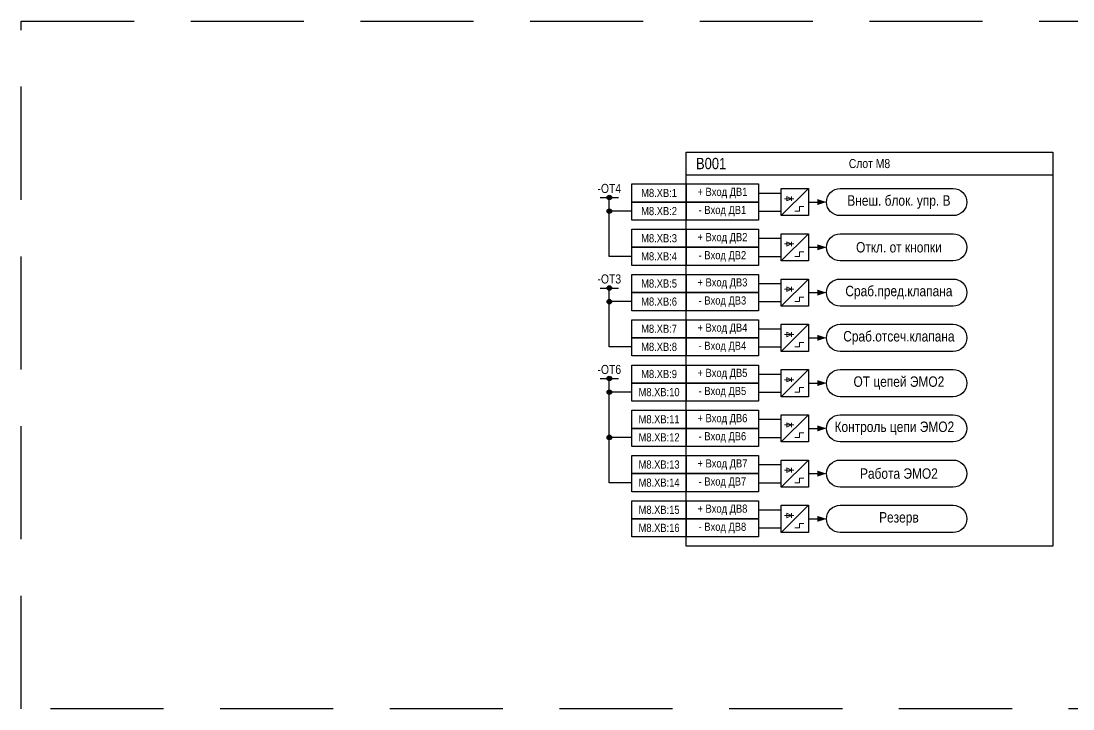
# Model space of a CAD drawing. Header units: millimetres. Extents: x 1491 to 6632, y -558 to 938.
# Drawn here: x 5731 to 5963.5, y -52 to 100 of the extents above; entities that cross this region are included whole.
import ezdxf

# ---------------------------------------------------------------- set-up
doc = ezdxf.new("R2010")
doc.units = ezdxf.units.MM
doc.linetypes.add('штриховая2', pattern=[0.375, 0.25, -0.125])
doc.layers.add('_ОРЗ_0.3', color=7, linetype='Continuous', lineweight=30)
doc.layers.add('TEXT', color=7, linetype='Continuous', lineweight=25)
doc.layers.add('Основная', color=7, linetype='Continuous')
doc.styles.add('1.8_Gost_RD', font='ARIALN.TTF', dxfattribs={"height": 1.8})
doc.styles.add('2.5_Gost_RD', font='ARIALN.TTF', dxfattribs={"height": 2.5})

# ---------------------------------------------------------------- blocks, each defined once
blk = doc.blocks.new('*U113')
at = {"ltscale": 0.25}
blk.add_line((0, 0), (3, 0), dxfattribs=at)
blk.add_lwpolyline([(2, 0, 1.3, 0, 0), (4, 0, 0, 0, 0)], format="xyseb", dxfattribs=at)
blk = doc.blocks.new('Точка')
at = {"ltscale": 100}
h = blk.add_hatch(color=256, dxfattribs=at)
h.dxf.hatch_style = 1
edge = h.paths.add_edge_path()
edge.add_arc((0, 0), 0.5, 0, 360)
blk.add_circle((0, 0), 0.5, dxfattribs=at)

msp = doc.modelspace()

# ---------------------------------------------------------------- linework, layer by layer
at = {"ltscale": 100}
for p, q in [((5859, 61), (5863, 61)), ((5861, 48), (5861, 61)), ((5866, 58), (5861, 58)), ((5866, 48), (5861, 48)), ((5859, 41), (5863, 41)), ((5861, 28), (5861, 41)), ((5866, 38), (5861, 38)), ((5866, 28), (5861, 28)), ((5859, 21), (5863, 21)), ((5861, -2), (5861, 21)), ((5866, 18), (5861, 18)), ((5866, 8), (5861, 8)), ((5866, -2), (5861, -2))]:
    msp.add_line(p, q, dxfattribs=at)
at = {"lineweight": 13, "ltscale": 0.25}
for p, q in [((5901.25, 61.25), (5901.25, 60.25)), ((5901.25, 51.25), (5901.25, 50.25)), ((5901.25, 41.25), (5901.25, 40.25)), ((5901.25, 31.25), (5901.25, 30.25)), ((5901.25, 21.25), (5901.25, 20.25)), ((5901.25, 11.25), (5901.25, 10.25)), ((5901.25, 1.25), (5901.25, 0.25)), ((5901.25, -8.75), (5901.25, -9.75))]:
    msp.add_line(p, q, dxfattribs=at)
at = {"color": 6, "linetype": 'штриховая2', "ltscale": 100}
msp.add_lwpolyline([(5731, 100), (6100, 100), (6100, -52), (5731, -52)], close=True, dxfattribs=at)
at = {"ltscale": 100}
msp.add_lwpolyline([(5878, 66), (5959, 66)], dxfattribs=at)
for points in [[(5866, 64), (5878, 64), (5878, 60), (5866, 60)], [(5878, 64), (5894, 64), (5894, 60), (5878, 60)], [(5866, 60), (5878, 60), (5878, 56), (5866, 56)], [(5878, 60), (5894, 60), (5894, 56), (5878, 56)], [(5866, 54), (5878, 54), (5878, 50), (5866, 50)], [(5878, 54), (5894, 54), (5894, 50), (5878, 50)], [(5866, 50), (5878, 50), (5878, 46), (5866, 46)], [(5878, 50), (5894, 50), (5894, 46), (5878, 46)], [(5866, 44), (5878, 44), (5878, 40), (5866, 40)], [(5878, 44), (5894, 44), (5894, 40), (5878, 40)], [(5866, 40), (5878, 40), (5878, 36), (5866, 36)], [(5878, 40), (5894, 40), (5894, 36), (5878, 36)], [(5866, 34), (5878, 34), (5878, 30), (5866, 30)], [(5878, 34), (5894, 34), (5894, 30), (5878, 30)], [(5866, 30), (5878, 30), (5878, 26), (5866, 26)], [(5878, 30), (5894, 30), (5894, 26), (5878, 26)], [(5866, 24), (5878, 24), (5878, 20), (5866, 20)], [(5878, 24), (5894, 24), (5894, 20), (5878, 20)], [(5866, 20), (5878, 20), (5878, 16), (5866, 16)], [(5878, 20), (5894, 20), (5894, 16), (5878, 16)], [(5866, 14), (5878, 14), (5878, 10), (5866, 10)], [(5878, 14), (5894, 14), (5894, 10), (5878, 10)], [(5866, 10), (5878, 10), (5878, 6), (5866, 6)], [(5878, 10), (5894, 10), (5894, 6), (5878, 6)], [(5866, 4), (5878, 4), (5878, 0), (5866, 0)], [(5878, 4), (5894, 4), (5894, 0), (5878, 0)], [(5866, 0), (5878, 0), (5878, -4), (5866, -4)], [(5878, 0), (5894, 0), (5894, -4), (5878, -4)], [(5866, -6), (5878, -6), (5878, -10), (5866, -10)], [(5878, -6), (5894, -6), (5894, -10), (5878, -10)], [(5866, -10), (5878, -10), (5878, -14), (5866, -14)], [(5878, -10), (5894, -10), (5894, -14), (5878, -14)]]:
    msp.add_lwpolyline(points, close=True, dxfattribs=at)
for points in [[(5899, 63), (5905, 63), (5905, 57), (5899, 57)], [(5899, 53), (5905, 53), (5905, 47), (5899, 47)], [(5899, 43), (5905, 43), (5905, 37), (5899, 37)], [(5899, 33), (5905, 33), (5905, 27), (5899, 27)], [(5899, 23), (5905, 23), (5905, 17), (5899, 17)], [(5899, 13), (5905, 13), (5905, 7), (5899, 7)], [(5899, 3), (5905, 3), (5905, -3), (5899, -3)], [(5899, -7), (5905, -7), (5905, -13), (5899, -13)]]:
    msp.add_lwpolyline(points, close=True)
for points in [[(5912, 57, -1), (5912, 63), (5937, 63, -1), (5937, 57)], [(5912, 47, -1), (5912, 53), (5937, 53, -1), (5937, 47)], [(5912, 37, -1), (5912, 43), (5937, 43, -1), (5937, 37)], [(5912, 27, -1), (5912, 33), (5937, 33, -1), (5937, 27)], [(5912, 17, -1), (5912, 23), (5937, 23, -1), (5937, 17)], [(5912, 7, -1), (5912, 13), (5937, 13, -1), (5937, 7)], [(5912, -3, -1), (5912, 3), (5937, 3, -1), (5937, -3)], [(5912, -13, -1), (5912, -7), (5937, -7, -1), (5937, -13)]]:
    msp.add_lwpolyline(points, format="xyb", close=True, dxfattribs=at)
at = {"lineweight": 13, "ltscale": 0.25}
for points in [[(5901.25, 60.75), (5900.25, 61.25), (5900.25, 60.25), (5901.25, 60.75)], [(5901.25, 50.75), (5900.25, 51.25), (5900.25, 50.25), (5901.25, 50.75)], [(5901.25, 40.75), (5900.25, 41.25), (5900.25, 40.25), (5901.25, 40.75)], [(5901.25, 30.75), (5900.25, 31.25), (5900.25, 30.25), (5901.25, 30.75)], [(5901.25, 20.75), (5900.25, 21.25), (5900.25, 20.25), (5901.25, 20.75)], [(5901.25, 10.75), (5900.25, 11.25), (5900.25, 10.25), (5901.25, 10.75)], [(5901.25, 0.75), (5900.25, 1.25), (5900.25, 0.25), (5901.25, 0.75)], [(5901.25, -9.25), (5900.25, -8.75), (5900.25, -9.75), (5901.25, -9.25)]]:
    msp.add_lwpolyline(points, dxfattribs=at)
at = {"lineweight": 13, "flags": 128}
for points in [[(5900.5, 61.5, 0, 0, 0), (5900.5, 62, 0.25, 0, 0), (5900.5, 62.5, 0, 0, 0)], [(5901, 61.5, 0, 0, 0), (5901, 62, 0.25, 0, 0), (5901, 62.5, 0, 0, 0)], [(5900.5, 51.5, 0, 0, 0), (5900.5, 52, 0.25, 0, 0), (5900.5, 52.5, 0, 0, 0)], [(5901, 51.5, 0, 0, 0), (5901, 52, 0.25, 0, 0), (5901, 52.5, 0, 0, 0)], [(5900.5, 41.5, 0, 0, 0), (5900.5, 42, 0.25, 0, 0), (5900.5, 42.5, 0, 0, 0)], [(5901, 41.5, 0, 0, 0), (5901, 42, 0.25, 0, 0), (5901, 42.5, 0, 0, 0)], [(5900.5, 31.5, 0, 0, 0), (5900.5, 32, 0.25, 0, 0), (5900.5, 32.5, 0, 0, 0)], [(5901, 31.5, 0, 0, 0), (5901, 32, 0.25, 0, 0), (5901, 32.5, 0, 0, 0)], [(5900.5, 21.5, 0, 0, 0), (5900.5, 22, 0.25, 0, 0), (5900.5, 22.5, 0, 0, 0)], [(5901, 21.5, 0, 0, 0), (5901, 22, 0.25, 0, 0), (5901, 22.5, 0, 0, 0)], [(5900.5, 11.5, 0, 0, 0), (5900.5, 12, 0.25, 0, 0), (5900.5, 12.5, 0, 0, 0)], [(5901, 11.5, 0, 0, 0), (5901, 12, 0.25, 0, 0), (5901, 12.5, 0, 0, 0)], [(5900.5, 1.5, 0, 0, 0), (5900.5, 2, 0.25, 0, 0), (5900.5, 2.5, 0, 0, 0)], [(5901, 1.5, 0, 0, 0), (5901, 2, 0.25, 0, 0), (5901, 2.5, 0, 0, 0)], [(5900.5, -8.5, 0, 0, 0), (5900.5, -8, 0.25, 0, 0), (5900.5, -7.5, 0, 0, 0)], [(5901, -8.5, 0, 0, 0), (5901, -8, 0.25, 0, 0), (5901, -7.5, 0, 0, 0)]]:
    msp.add_lwpolyline(points, format="xyseb", dxfattribs=at)
at = {"layer": '_ОРЗ_0.3', "ltscale": 100}
msp.add_lwpolyline([(5878, 71), (5959, 71), (5959, -16), (5878, -16)], close=True, dxfattribs=at)
at = {"layer": 'Основная', "ltscale": 0.25}
for p, q in [((5905, 63), (5899, 57)), ((5905, 53), (5899, 47)), ((5905, 43), (5899, 37)), ((5905, 33), (5899, 27)), ((5905, 23), (5899, 17)), ((5905, 13), (5899, 7)), ((5905, 3), (5899, -3)), ((5905, -7), (5899, -13))]:
    msp.add_line(p, q, dxfattribs=at)
at = {"layer": 'Основная', "color": 0}
for p, q in [((5894, 62), (5899, 62)), ((5894, 58), (5899, 58)), ((5894, 52), (5899, 52)), ((5894, 48), (5899, 48)), ((5894, 42), (5899, 42)), ((5894, 38), (5899, 38)), ((5894, 32), (5899, 32)), ((5894, 28), (5899, 28)), ((5894, 22), (5899, 22)), ((5894, 18), (5899, 18)), ((5894, 12), (5899, 12)), ((5894, 8), (5899, 8)), ((5894, 2), (5899, 2)), ((5894, -2), (5899, -2)), ((5894, -8), (5899, -8)), ((5894, -12), (5899, -12))]:
    msp.add_line(p, q, dxfattribs=at)
at = {"layer": 'Основная', "color": 0, "lineweight": 13}
for p, q in [((5899.75, 60.75), (5901.75, 60.75)), ((5899.75, 50.75), (5901.75, 50.75)), ((5899.75, 40.75), (5901.75, 40.75)), ((5899.75, 30.75), (5901.75, 30.75)), ((5899.75, 20.75), (5901.75, 20.75)), ((5899.75, 10.75), (5901.75, 10.75)), ((5899.75, 0.75), (5901.75, 0.75)), ((5899.75, -9.25), (5901.75, -9.25))]:
    msp.add_line(p, q, dxfattribs=at)
for p, q in [((5903, 59), (5904, 59)), ((5903, 58), (5903, 59)), ((5902, 58), (5903, 58)), ((5903, 49), (5904, 49)), ((5903, 48), (5903, 49)), ((5902, 48), (5903, 48)), ((5902, 38), (5903, 38)), ((5903, 39), (5904, 39)), ((5903, 38), (5903, 39)), ((5902, 28), (5903, 28)), ((5903, 29), (5904, 29)), ((5903, 28), (5903, 29)), ((5903, 19), (5904, 19)), ((5903, 18), (5903, 19)), ((5902, 18), (5903, 18)), ((5902, 8), (5903, 8)), ((5903, 9), (5904, 9)), ((5903, 8), (5903, 9)), ((5902, -2), (5903, -2)), ((5903, -1), (5904, -1)), ((5903, -2), (5903, -1)), ((5903, -11), (5904, -11)), ((5903, -12), (5903, -11)), ((5902, -12), (5903, -12))]:
    msp.add_line(p, q, dxfattribs=at).dxf.unprotected_set("ltscale", 0)

# ---------------------------------------------------------------- block references
at = {"ltscale": 100}
for p in [(5861, 61), (5861, 58), (5861, 41), (5861, 38), (5861, 21), (5861, 18), (5861, 8)]:
    msp.add_blockref('Точка', p, dxfattribs=at)
at = {"ltscale": 0.35}
for p in [(5905, 60), (5905, 50), (5905, 40), (5905, 30), (5905, 20), (5905, 10), (5905, 0), (5905, -10)]:
    msp.add_blockref('*U113', p, dxfattribs=at)

# ---------------------------------------------------------------- texts
at = {"ltscale": 100, "attachment_point": 5}
for s, insert, char_height, width, style in [('B001', (5883.5, 68.5), 2.5, 11, '2.5_Gost_RD'), ('Слот М8', (5918.5, 68.5), 2, 81, '1.8_Gost_RD'), ('-ОТ4', (5861, 63), 2, 81, '1.8_Gost_RD'), ('М8.XB:1', (5872, 62), 1.8, 12, '1.8_Gost_RD'), ('+ Вход ДВ1', (5886, 62), 1.8, 16, '1.8_Gost_RD'), ('М8.XB:2', (5872, 58), 1.8, 12, '1.8_Gost_RD'), ('- Вход ДВ1', (5886, 58), 1.8, 16, '1.8_Gost_RD'), ('М8.XB:3', (5872, 52), 1.8, 12, '1.8_Gost_RD'), ('+ Вход ДВ2', (5886, 52), 1.8, 16, '1.8_Gost_RD'), ('М8.XB:4', (5872, 48), 1.8, 12, '1.8_Gost_RD'), ('- Вход ДВ2', (5886, 48), 1.8, 16, '1.8_Gost_RD'), ('-ОТ3', (5861, 43), 2, 81, '1.8_Gost_RD'), ('М8.XB:5', (5872, 42), 1.8, 12, '1.8_Gost_RD'), ('+ Вход ДВ3', (5886, 42), 1.8, 16, '1.8_Gost_RD'), ('\\A1;\\pxsm0.7;Сраб.пред.клапана', (5925, 40), 2.3, 31, '2.5_Gost_RD'), ('М8.XB:6', (5872, 38), 1.8, 12, '1.8_Gost_RD'), ('- Вход ДВ3', (5886, 38), 1.8, 16, '1.8_Gost_RD'), ('М8.XB:7', (5872, 32), 1.8, 12, '1.8_Gost_RD'), ('+ Вход ДВ4', (5886, 32), 1.8, 16, '1.8_Gost_RD'), ('\\A1;\\pxsm0.7;Сраб.отсеч.клапана', (5925, 30), 2.3, 31, '2.5_Gost_RD'), ('М8.XB:8', (5872, 28), 1.8, 12, '1.8_Gost_RD'), ('- Вход ДВ4', (5886, 28), 1.8, 16, '1.8_Gost_RD'), ('-ОТ6', (5861, 23), 2, 81, '1.8_Gost_RD'), ('М8.XB:9', (5872, 22), 1.8, 12, '1.8_Gost_RD'), ('+ Вход ДВ5', (5886, 22), 1.8, 16, '1.8_Gost_RD'), ('М8.XB:10', (5872, 18), 1.8, 12, '1.8_Gost_RD'), ('- Вход ДВ5', (5886, 18), 1.8, 16, '1.8_Gost_RD'), ('М8.XB:11', (5872, 12), 1.8, 12, '1.8_Gost_RD'), ('+ Вход ДВ6', (5886, 12), 1.8, 16, '1.8_Gost_RD'), ('М8.XB:12', (5872, 8), 1.8, 12, '1.8_Gost_RD'), ('- Вход ДВ6', (5886, 8), 1.8, 16, '1.8_Gost_RD'), ('М8.XB:13', (5872, 2), 1.8, 12, '1.8_Gost_RD'), ('+ Вход ДВ7', (5886, 2), 1.8, 16, '1.8_Gost_RD'), ('М8.XB:14', (5872, -2), 1.8, 12, '1.8_Gost_RD'), ('- Вход ДВ7', (5886, -2), 1.8, 16, '1.8_Gost_RD'), ('+ Вход ДВ8', (5886, -8), 1.8, 16, '1.8_Gost_RD'), ('М8.XB:15', (5872, -8), 1.8, 12, '1.8_Gost_RD'), ('М8.XB:16', (5872, -12), 1.8, 12, '1.8_Gost_RD'), ('- Вход ДВ8', (5886, -12), 1.8, 16, '1.8_Gost_RD')]:
    msp.add_mtext(s, dxfattribs=dict(at, insert=insert, char_height=char_height, width=width, style=style))
at = {"layer": 'TEXT', "ltscale": 100, "char_height": 2.3, "attachment_point": 5, "style": '2.5_Gost_RD'}
for s, insert, width in [('\\pxsm0.7;Внеш. блок. упр. В', (5925, 60), 31), ('\\pxsm0.7;Откл. от кнопки', (5925, 50), 31), ('\\pxsm0.7;ОТ цепей ЭМО2', (5925, 20), 31), ('\\pxsm0.7;Контроль цепи ЭМО2', (5924, 10), 28), ('\\pxsm0.7;Работа ЭМО2', (5925, 0), 31), ('\\pxsm0.7;Резерв', (5925, -10), 31)]:
    msp.add_mtext(s, dxfattribs=dict(at, insert=insert, width=width))

doc.saveas('drawing.dxf')
